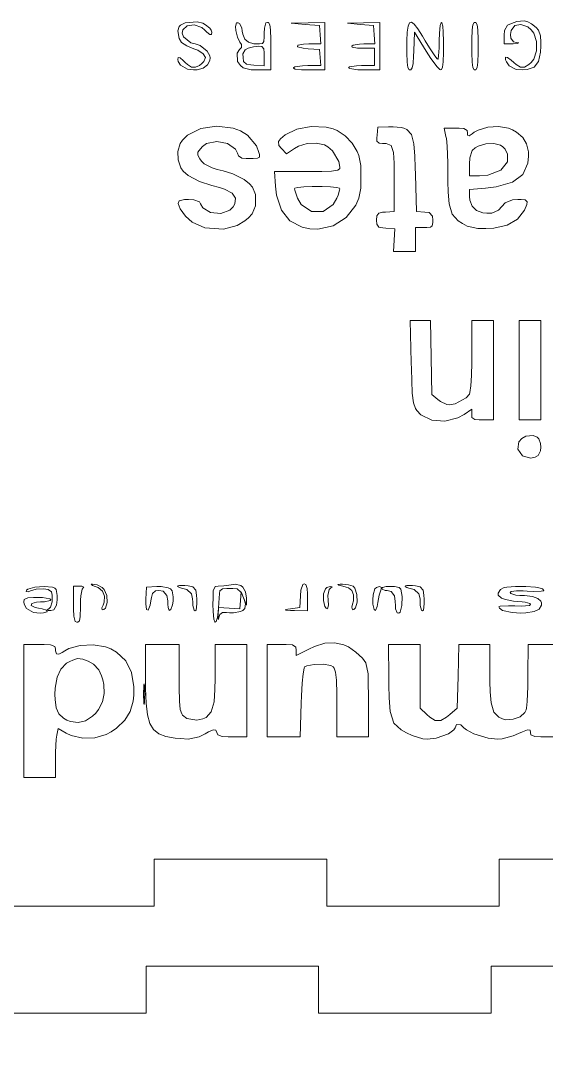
# Model space of a CAD drawing. Header units: millimetres. Extents: x 0 to 610, y 0 to 514.
# Drawn here: x 434.2 to 467.8, y 342.4 to 408.7 of the extents above; entities that cross this region are included whole.
import ezdxf

# ---------------------------------------------------------------- set-up
doc = ezdxf.new("R2010")
doc.units = ezdxf.units.MM
doc.header["$LTSCALE"] = 0.05
doc.layers.get('0').update_dxf_attribs({"plot": 0})
doc.layers.add('CUT', color=1, linetype='Continuous', lineweight=0)
doc.layers.add('ETCH', color=5, linetype='Continuous', lineweight=0)

# ---------------------------------------------------------------- blocks, each defined once
blk = doc.blocks.new('top')
blk.add_lwpolyline([(-215, -227.368), (-215, -240), (-203.974, -240), (-203.974, -237), (-192.949, -237), (-192.949, -240), (-181.923, -240), (-181.923, -237), (-170.897, -237), (-170.897, -240), (-159.872, -240), (-159.872, -237), (-148.846, -237), (-148.846, -240), (-137.821, -240), (-137.821, -237), (-126.795, -237)])
blk = doc.blocks.new('back_outer')
blk.add_lwpolyline([(-126.795, 63), (-137.821, 63), (-137.821, 60), (-148.846, 60), (-148.846, 63), (-159.872, 63), (-159.872, 60), (-170.897, 60), (-170.897, 63), (-181.923, 63), (-181.923, 60), (-192.949, 60), (-192.949, 63), (-203.974, 63), (-203.974, 60), (-215, 60)])
blk = doc.blocks.new('samadhin-dark')
for p, q in [((332, 200.189878), (332.114644, 201.951487)), ((332.114644, 201.951487), (333.316343, 204.107903)), ((333.316343, 204.107903), (334.5931, 204.843122)), ((334.5931, 204.843122), (336.741986, 205.380846)), ((336.741986, 205.380846), (340.477825, 204.22607)), ((340.477825, 204.22607), (342.649435, 201.224227)), ((332.113843, 198.631273), (332, 200.189878)), ((332.99778, 196.362824), (332.113843, 198.631273)), ((342.278835, 197.727194), (340.834586, 196.215442)), ((342.649435, 201.224227), (342.278835, 197.727194)), ((333.75, 195.698848), (332.99778, 196.362824)), ((335.544237, 194.908406), (333.75, 195.698848)), ((338.977947, 195.158786), (335.544237, 194.908406)), ((340.834586, 196.215442), (338.977947, 195.158786)), ((332, 164.618749), (332, 187.618749)), ((332, 187.618749), (337, 187.618749)), ((337, 187.618749), (342, 187.618749)), ((342, 187.618749), (342, 164.618749)), ((354, 164.618749), (354, 187.618749)), ((354, 187.618749), (359, 187.618749)), ((359, 187.618749), (360.550016, 187.606842)), ((360.550016, 187.606842), (362.625663, 187.442968)), ((362.625663, 187.442968), (363.872712, 186.50392)), ((370.371587, 186.645142), (376.473634, 188.176239)), ((376.473634, 188.176239), (382.486308, 187.681296)), ((382.486308, 187.681296), (387.525835, 185.233062)), ((363.872712, 186.50392), (364, 185.148886)), ((364, 185.148886), (364, 182.679022)), ((364, 182.679022), (367.563228, 185.097094)), ((367.563228, 185.097094), (370.371587, 186.645142)), ((387.525835, 185.233062), (389.404488, 183.299195)), ((389.404488, 183.299195), (390.045979, 182.331669)), ((390.045979, 182.331669), (390.945292, 179.801222)), ((366.57668, 177.465084), (365.029644, 175.67414)), ((371.729257, 180.185603), (366.57668, 177.465084)), ((374.394576, 180.618749), (371.729257, 180.185603)), ((375.584302, 180.428493), (374.394576, 180.618749)), ((378.408027, 179.143795), (375.584302, 180.428493)), ((379.694236, 178.207585), (378.408027, 179.143795)), ((382.5, 175.796421), (379.694236, 178.207585)), ((390.945292, 179.801222), (391.482262, 175.197702)), ((364.817836, 174.961556), (364.44738, 171.903999)), ((365.029644, 175.67414), (364.817836, 174.961556)), ((382.815849, 158.707585), (382.5, 175.796421)), ((391.482262, 175.197702), (391.754912, 169.461178)), ((364.44738, 171.903999), (364.171899, 167.090873)), ((391.754912, 169.461178), (391.916704, 164.189487)), ((332, 141.618749), (332, 164.618749)), ((342, 164.618749), (342, 141.618749)), ((354, 141.618749), (354, 164.618749)), ((364.171899, 167.090873), (364.020305, 161.02732)), ((391.916704, 164.189487), (392, 161.047483)), ((364.020305, 161.02732), (364, 157.68449)), ((383.131697, 141.618749), (382.815849, 158.707585)), ((392, 161.047483), (392.5, 141.615323)), ((364, 157.68449), (364, 141.618749)), ((337, 141.618749), (332, 141.618749)), ((342, 141.618749), (337, 141.618749)), ((359, 141.618749), (354, 141.618749)), ((364, 141.618749), (359, 141.618749)), ((387.815849, 141.617036), (383.131697, 141.618749)), ((392.5, 141.615323), (387.815849, 141.617036)), ((390, 104.118749), (390, 109.618749)), ((390, 109.618749), (395.074139, 109.618749)), ((395.074139, 109.618749), (400.148278, 109.618749)), ((400.148278, 109.618749), (399.864653, 104.368749)), ((390, 98.618749), (390, 104.118749)), ((399.864653, 104.368749), (399.581028, 99.118749)), ((342.896088, 94.666312), (347.633159, 97.475097)), ((347.633159, 97.475097), (353.844557, 98.898618)), ((353.844557, 98.898618), (357.5, 99.08905)), ((357.5, 99.08905), (361.134969, 99.002975)), ((361.134969, 99.002975), (366.101049, 97.935091)), ((366.101049, 97.935091), (368.274244, 96.772206)), ((368.274244, 96.772206), (370.288813, 95.40567)), ((382, 95.179114), (382.012267, 96.287648)), ((382.012267, 96.287648), (382.239575, 97.737952)), ((382.239575, 97.737952), (383.024291, 98.412736)), ((383.024291, 98.412736), (384.71087, 98.6082)), ((384.71087, 98.6082), (386, 98.618749)), ((386, 98.618749), (390, 98.618749)), ((399.581028, 99.118749), (403.790514, 98.811251)), ((403.790514, 98.811251), (405.136013, 98.701303)), ((405.136013, 98.701303), (406.905008, 98.372771)), ((406.905008, 98.372771), (407.912695, 97.03014)), ((407.912695, 97.03014), (408, 95.118749)), ((422.035824, 93.905777), (428.161153, 97.743558)), ((428.161153, 97.743558), (435.261546, 99.367706)), ((435.261546, 99.367706), (438.956453, 99.211239)), ((438.956453, 99.211239), (442.424034, 98.457838)), ((442.424034, 98.457838), (448.093921, 95.461007)), ((468.919814, 95.539569), (472.594863, 97.707246)), ((472.594863, 97.707246), (478.856746, 99.357518)), ((478.856746, 99.357518), (487.509133, 98.657522)), ((487.509133, 98.657522), (493.31291, 96.031113)), ((493.31291, 96.031113), (496.464409, 93.311154)), ((339.643355, 90.478198), (342.896088, 94.666312)), ((354.737092, 91.922295), (351.610426, 90.530037)), ((357.06996, 91.978167), (354.737092, 91.922295)), ((358.888256, 91.805967), (357.06996, 91.978167)), ((361.840634, 90.746592), (358.888256, 91.805967)), ((370.288813, 95.40567), (373.044026, 92.34414)), ((373.044026, 92.34414), (374.461105, 87.650966)), ((382.087231, 93.262157), (382, 95.179114)), ((383.667943, 91.681445), (382.087231, 93.262157)), ((385.75, 91.429114), (383.667943, 91.681445)), ((389.5, 91.118749), (385.75, 91.429114)), ((390, 74.01895), (389.5, 91.118749)), ((399.879342, 91.118749), (399.847545, 76.234703)), ((403.939671, 91.426247), (399.879342, 91.118749)), ((405.230097, 91.536516), (403.939671, 91.426247)), ((406.932484, 91.869533), (405.230097, 91.536516)), ((407.912165, 93.216147), (406.932484, 91.869533)), ((408, 95.118749), (407.912165, 93.216147)), ((417.592562, 88.297331), (422.035824, 93.905777)), ((432.805146, 91.229647), (428.084951, 87.917929)), ((438.194854, 91.229647), (432.805146, 91.229647)), ((442.915049, 87.917929), (438.194854, 91.229647)), ((448.093921, 95.461007), (452.066311, 90.490564)), ((464.116641, 88.573736), (465.591323, 92.236968)), ((465.591323, 92.236968), (467.310403, 94.129152)), ((467.310403, 94.129152), (468.919814, 95.539569)), ((480.099669, 92.130492), (475.848156, 90.587127)), ((484.803373, 91.695295), (480.099669, 92.130492)), ((488.491718, 89.417317), (484.803373, 91.695295)), ((496.464409, 93.311154), (497.746602, 91.666799)), ((497.746602, 91.666799), (498.850218, 89.94465)), ((338.296645, 86.62401), (338.576745, 87.868749)), ((339.195263, 85.772428), (338.296645, 86.62401)), ((338.576745, 87.868749), (339.643355, 90.478198)), ((348.481674, 87.162186), (345.183349, 85.728698)), ((350.056083, 88.854992), (348.481674, 87.162186)), ((351.610426, 90.530037), (350.056083, 88.854992)), ((363.847822, 88.76638), (361.840634, 90.746592)), ((364.870335, 85.904283), (363.847822, 88.76638)), ((374.461105, 87.650966), (374.905951, 82.198616)), ((416.222645, 84.967535), (417.592562, 88.297331)), ((428.084951, 87.917929), (426.394367, 85.020175)), ((444.605633, 85.020175), (442.915049, 87.917929)), ((452.066311, 90.490564), (454.328648, 83.562222)), ((464, 85.90584), (464.116641, 88.573736)), ((473.565606, 87.548169), (473.340718, 84.909895)), ((474.350582, 89.031052), (473.565606, 87.548169)), ((475.848156, 90.587127), (474.350582, 89.031052)), ((489.496519, 87.629716), (488.491718, 89.417317)), ((490.017374, 86.616638), (489.496519, 87.629716)), ((492.556663, 85.700008), (490.017374, 86.616638)), ((498.850218, 89.94465), (499.907057, 87.514987)), ((499.907057, 87.514987), (499.319877, 86.189487)), ((341.127248, 85.628592), (339.195263, 85.772428)), ((342.609786, 85.618749), (341.127248, 85.628592)), ((345.183349, 85.728698), (342.609786, 85.618749)), ((365, 84.154701), (364.870335, 85.904283)), ((365, 80.912221), (365, 84.154701)), ((374.905951, 82.198616), (375.009618, 77.307765)), ((415.341114, 80.417276), (416.222645, 84.967535)), ((425.85296, 83.642966), (425.110024, 81.314945)), ((426.394367, 85.020175), (425.85296, 83.642966)), ((445.14704, 83.642966), (444.605633, 85.020175)), ((445.889976, 81.314945), (445.14704, 83.642966)), ((454.328648, 83.562222), (454.814622, 79.368749)), ((464.110553, 83.321893), (464, 85.90584)), ((465.362909, 79.884995), (464.110553, 83.321893)), ((473.340718, 84.909895), (474.921521, 82.691047)), ((474.921521, 82.691047), (478.322745, 80.870951)), ((495.067388, 85.618749), (492.556663, 85.700008)), ((496.956479, 85.66973), (495.067388, 85.618749)), ((499.319877, 86.189487), (496.956479, 85.66973)), ((340.340955, 73.995076), (345.145989, 77.558592)), ((345.145989, 77.558592), (352.687467, 79.692438)), ((352.687467, 79.692438), (357.566069, 80.283824)), ((357.566069, 80.283824), (365, 80.912221)), ((375.009618, 77.307765), (375.023857, 74.418409)), ((415.342918, 69.812374), (415.341114, 80.417276)), ((425.110024, 81.314945), (425, 80.650867)), ((425, 80.650867), (425.182472, 80.421632)), ((425.182472, 80.421632), (426.594907, 80.041308)), ((426.594907, 80.041308), (429.298803, 79.775523)), ((429.298803, 79.775523), (433.167927, 79.636685)), ((433.167927, 79.636685), (435.5, 79.618749)), ((435.5, 79.618749), (437.832073, 79.636685)), ((437.832073, 79.636685), (441.701197, 79.775523)), ((441.701197, 79.775523), (444.405093, 80.041308)), ((444.405093, 80.041308), (445.817528, 80.421632)), ((445.817528, 80.421632), (446, 80.650867)), ((446, 80.650867), (445.889976, 81.314945)), ((454.814622, 79.368749), (455.225693, 72.618749)), ((466.75, 78.358888), (465.362909, 79.884995)), ((469.36567, 76.284611), (466.75, 78.358888)), ((478.322745, 80.870951), (480.710617, 80.103976)), ((480.710617, 80.103976), (484.321159, 79.076458)), ((484.321159, 79.076458), (489.92259, 77.230318)), ((489.92259, 77.230318), (495.237757, 74.545126)), ((338.010934, 68.808007), (340.340955, 73.995076)), ((350.563439, 71.976171), (347.431934, 68.116003)), ((356.580847, 74.291619), (350.563439, 71.976171)), ((360.467881, 74.618749), (356.580847, 74.291619)), ((365, 74.618749), (360.467881, 74.618749)), ((365, 69.191329), (365, 74.618749)), ((375.023857, 74.418409), (375.101834, 68.570221)), ((390.098124, 70.844288), (390, 74.01895)), ((399.847545, 76.234703), (399.844558, 73.396211)), ((399.844558, 73.396211), (399.881278, 68.728511)), ((425.940566, 72.085884), (425.051855, 71.22443)), ((428.928992, 72.491186), (425.940566, 72.085884)), ((433.308418, 72.598908), (428.928992, 72.491186)), ((437.542351, 72.617437), (433.308418, 72.598908)), ((440.112847, 72.618749), (437.542351, 72.617437)), ((455.225693, 72.618749), (440.112847, 72.618749)), ((474.534312, 73.746094), (469.36567, 76.284611)), ((479.082447, 72.313858), (474.534312, 73.746094)), ((481.757243, 71.644447), (479.082447, 72.313858)), ((495.237757, 74.545126), (497.471562, 72.470176)), ((497.471562, 72.470176), (498.564926, 70.886865)), ((337.692356, 65.545052), (338.010934, 68.808007)), ((347.431934, 68.116003), (347.369655, 64.690955)), ((364.907276, 66.299249), (365, 69.191329)), ((375.101834, 68.570221), (375.428441, 60.912416)), ((390.311854, 65.541939), (390.098124, 70.844288)), ((399.881278, 68.728511), (400.152794, 63.91682)), ((416.225998, 65.25877), (415.342918, 69.812374)), ((425.051855, 71.22443), (425, 70.569089)), ((425, 70.569089), (425.448104, 68.075)), ((425.448104, 68.075), (428.422145, 63.03756)), ((484.164977, 70.949984), (481.757243, 71.644447)), ((487.807716, 69.059762), (484.164977, 70.949984)), ((489.007243, 67.882412), (487.807716, 69.059762)), ((489.841065, 66.781273), (489.007243, 67.882412)), ((498.564926, 70.886865), (499.860046, 67.247213)), ((499.860046, 67.247213), (499.956611, 63.368174)), ((337.769571, 63.473056), (337.692356, 65.545052)), ((338.607821, 59.861832), (337.769571, 63.473056)), ((347.369655, 64.690955), (348.569787, 62.34374)), ((348.569787, 62.34374), (349.57293, 61.188676)), ((362.365141, 61.691329), (363.733756, 62.958879)), ((363.733756, 62.958879), (364.907276, 66.299249)), ((390.76835, 59.843655), (390.311854, 65.541939)), ((400.152794, 63.91682), (401.225976, 60.65559)), ((416.967578, 63.36654), (416.225998, 65.25877)), ((419.379015, 59.572082), (416.967578, 63.36654)), ((428.422145, 63.03756), (430.540887, 61.183915)), ((445.959172, 61.973032), (449.768584, 64.493982)), ((449.768584, 64.493982), (452.048762, 62.066844)), ((462.22365, 65.934386), (463.063795, 66.465943)), ((462.234984, 64.767986), (462.22365, 65.934386)), ((462.43672, 63.868749), (462.234984, 64.767986)), ((463.53941, 60.827402), (462.43672, 63.868749)), ((463.063795, 66.465943), (465.149772, 66.612167)), ((465.149772, 66.612167), (466.783184, 66.618749)), ((466.783184, 66.618749), (468.290851, 66.60351)), ((468.290851, 66.60351), (470.387786, 66.421069)), ((470.387786, 66.421069), (471.92289, 65.46485)), ((471.92289, 65.46485), (472.406079, 64.136937)), ((472.406079, 64.136937), (473.313471, 62.260827)), ((489.522618, 62.085734), (490.668928, 63.678571)), ((490.764451, 65.087066), (489.841065, 66.781273)), ((490.668928, 63.678571), (490.764451, 65.087066)), ((499.956611, 63.368174), (498.842933, 59.719331)), ((340.41193, 56.871292), (338.607821, 59.861832)), ((349.57293, 61.188676), (350.656765, 60.439491)), ((350.656765, 60.439491), (353.789398, 59.6577)), ((353.789398, 59.6577), (357.51082, 59.803929)), ((357.51082, 59.803929), (360.983641, 60.845272)), ((360.983641, 60.845272), (362.365141, 61.691329)), ((375.428441, 60.912416), (375.743127, 57.413903)), ((391.888826, 55.441565), (390.76835, 59.843655)), ((401.225976, 60.65559), (403.540947, 59.695577)), ((403.540947, 59.695577), (405.310365, 59.634062)), ((405.310365, 59.634062), (406.853037, 59.533894)), ((406.853037, 59.533894), (407.841638, 58.600761)), ((407.841638, 58.600761), (407.894482, 57.038977)), ((422.631671, 56.178015), (419.379015, 59.572082)), ((430.540887, 61.183915), (432.15496, 60.346196)), ((432.15496, 60.346196), (435.952985, 59.488777)), ((435.952985, 59.488777), (440.108968, 59.701483)), ((440.108968, 59.701483), (444.140649, 60.959631)), ((444.140649, 60.959631), (445.959172, 61.973032)), ((452.048762, 62.066844), (453.322636, 60.638495)), ((453.472411, 58.763233), (452.41447, 57.487996)), ((453.322636, 60.638495), (453.472411, 58.763233)), ((467.809042, 55.853292), (463.53941, 60.827402)), ((473.313471, 62.260827), (476.963327, 59.620721)), ((476.963327, 59.620721), (481.881789, 58.687078)), ((481.881789, 58.687078), (486.655068, 59.72827)), ((486.655068, 59.72827), (488.545455, 61.073294)), ((488.545455, 61.073294), (489.522618, 62.085734)), ((497.828599, 58.127977), (495.556356, 55.899652)), ((498.842933, 59.719331), (497.828599, 58.127977)), ((343.246815, 54.393829), (340.41193, 56.871292)), ((345.071085, 53.313875), (343.246815, 54.393829)), ((347.010527, 52.524954), (345.071085, 53.313875)), ((361.004011, 53.450338), (356.543215, 52.107147)), ((362.815397, 54.4873), (361.004011, 53.450338)), ((363.858132, 55.224971), (362.815397, 54.4873)), ((365.209601, 56.078035), (363.858132, 55.224971)), ((365.94611, 55.83604), (365.209601, 56.078035)), ((366, 54.686843), (365.94611, 55.83604)), ((366.169716, 53.58947), (366, 54.686843)), ((367.584012, 52.789211), (366.169716, 53.58947)), ((369.788427, 52.63234), (367.584012, 52.789211)), ((375.743127, 57.413903), (375.918546, 56.368749)), ((375.918546, 56.368749), (376.789378, 52.618749)), ((393.954806, 53.275015), (391.888826, 55.441565)), ((395.465282, 52.547136), (393.954806, 53.275015)), ((407.810365, 55.868749), (407.5, 52.118749)), ((407.894482, 57.038977), (407.810365, 55.868749)), ((426.249764, 53.680806), (422.631671, 56.178015)), ((428.047168, 52.923668), (426.249764, 53.680806)), ((431.368979, 52.12007), (428.047168, 52.923668)), ((444.929512, 53.030635), (438.306902, 51.79013)), ((450.387555, 55.682508), (444.929512, 53.030635)), ((452.41447, 57.487996), (450.387555, 55.682508)), ((471.020432, 53.868749), (467.809042, 55.853292)), ((474.401712, 52.538645), (471.020432, 53.868749)), ((489.338261, 52.77766), (481.887278, 51.593862)), ((495.556356, 55.899652), (489.338261, 52.77766)), ((351.617673, 51.781422), (347.010527, 52.524954)), ((356.543215, 52.107147), (351.617673, 51.781422)), ((371.394689, 52.618749), (369.788427, 52.63234)), ((376.789378, 52.618749), (371.394689, 52.618749)), ((396.649856, 52.234468), (395.465282, 52.547136)), ((400.398042, 51.89446), (396.649856, 52.234468)), ((402.5, 51.908998), (400.398042, 51.89446)), ((407.5, 52.118749), (402.5, 51.908998)), ((438.306902, 51.79013), (431.368979, 52.12007)), ((481.887278, 51.593862), (474.401712, 52.538645)), ((333.0365, 21.688765), (335.065696, 24.291393)), ((335.065696, 24.291393), (338.37436, 25.473396)), ((339.565717, 24.342932), (337.567092, 23.182839)), ((338.37436, 25.473396), (340.564451, 25.603436)), ((341.455199, 24.332377), (339.565717, 24.342932)), ((340.564451, 25.603436), (343.383251, 25.452374)), ((343.466912, 23.149879), (341.455199, 24.332377)), ((343.383251, 25.452374), (346.682108, 23.769523)), ((361.147017, 22.103124), (361.479403, 24.540624)), ((361.479403, 24.540624), (362.078835, 25.519791)), ((362.078835, 25.519791), (362.5, 25.618749)), ((362.5, 25.618749), (362.921165, 25.519791)), ((362.921165, 25.519791), (363.520597, 24.540624)), ((363.520597, 24.540624), (363.852983, 22.103124)), ((377.149608, 21.890456), (377.462611, 24.413023)), ((377.462611, 24.413023), (377.998903, 25.499942)), ((377.998903, 25.499942), (378.364893, 25.618749)), ((378.364893, 25.618749), (378.748982, 25.44016)), ((378.748982, 25.44016), (380.049583, 24.119115)), ((380.049583, 24.119115), (382.916259, 20.26621)), ((391.139698, 22.658828), (391.540555, 24.663109)), ((391.540555, 24.663109), (392.143423, 25.524781)), ((392.143423, 25.524781), (392.538933, 25.618749)), ((392.538933, 25.618749), (392.944198, 25.514447)), ((392.944198, 25.514447), (393.525436, 24.506274)), ((393.525436, 24.506274), (393.852236, 22.045875)), ((406.5, 14.618749), (406.5, 25.618749)), ((406.5, 25.618749), (413.75, 25.618749)), ((413.75, 25.618749), (416.640625, 25.543318)), ((416.640625, 25.543318), (420.453125, 25.017456)), ((420.53125, 24.228124), (417.34375, 23.696874)), ((420.453125, 25.017456), (421, 24.618749)), ((421, 24.618749), (420.53125, 24.228124)), ((432, 14.618749), (432, 25.618749)), ((432, 25.618749), (439.559017, 25.618749)), ((439.559017, 25.618749), (442.717104, 25.551512)), ((445.786485, 24.230468), (442.259595, 23.697655)), ((442.717104, 25.551512), (445.737336, 25.21332)), ((445.737336, 25.21332), (446.51032, 24.843452)), ((446.5, 24.618749), (445.786485, 24.230468)), ((446.51032, 24.843452), (446.5, 24.618749)), ((457, 14.618749), (457, 25.618749)), ((457, 25.618749), (463, 25.618749)), ((463, 25.618749), (466, 25.524999)), ((466, 25.524999), (469.75, 24.587499)), ((469.75, 24.587499), (471, 23.618749)), ((486.211779, 23.277281), (488.218656, 24.737219)), ((488.218656, 24.737219), (491.019667, 25.516512)), ((491.885109, 24.421389), (489.96548, 23.515714)), ((491.019667, 25.516512), (492.673753, 25.618749)), ((493.646532, 24.293181), (491.885109, 24.421389)), ((492.673753, 25.618749), (495.494941, 25.232578)), ((495.523522, 23.111163), (493.646532, 24.293181)), ((495.494941, 25.232578), (498.729718, 23.46885)), ((332.107706, 17.435842), (333.0365, 21.688765)), ((335.301387, 20.650897), (333.983492, 16.771582)), ((336.454545, 22.164203), (335.301387, 20.650897)), ((337.567092, 23.182839), (336.454545, 22.164203)), ((344.590909, 22.118749), (343.466912, 23.149879)), ((345.700792, 21.08091), (344.590909, 22.118749)), ((347.435715, 19.859411), (345.700792, 21.08091)), ((346.682108, 23.769523), (347.88548, 21.868749)), ((348.372854, 19.788299), (347.435715, 19.859411)), ((347.88548, 21.868749), (348.330614, 20.881353)), ((348.330614, 20.881353), (348.372854, 19.788299)), ((361.013494, 17.707291), (361.147017, 22.103124)), ((363.852983, 22.103124), (363.986506, 17.707291)), ((377.014742, 17.568348), (377.149608, 21.890456)), ((379.599341, 20.432371), (379.331421, 19.154833)), ((379.75, 20.602617), (379.599341, 20.432371)), ((380.00271, 20.42676), (379.75, 20.602617)), ((381.025513, 19.144132), (380.00271, 20.42676)), ((382.916259, 20.26621), (385.114893, 16.868749)), ((390.788933, 16.868749), (390.882224, 19.218788)), ((390.882224, 19.218788), (391.139698, 22.658828)), ((393.852236, 22.045875), (393.986146, 17.669888)), ((415, 23.618749), (409, 23.618749)), ((409, 23.618749), (409, 19.618749)), ((409, 19.618749), (409, 15.618749)), ((417.34375, 23.696874), (415, 23.618749)), ((439.880618, 23.618749), (433.879269, 23.618749)), ((433.879269, 23.618749), (434.189635, 19.868749)), ((434.189635, 19.868749), (434.5, 16.118749)), ((442.259595, 23.697655), (439.880618, 23.618749)), ((464.75, 23.42354), (460, 23.728331)), ((460, 23.728331), (460, 19.17354)), ((466.262943, 23.314702), (464.75, 23.42354)), ((468.274437, 22.992009), (466.262943, 23.314702)), ((469.535973, 21.697527), (468.274437, 22.992009)), ((469.813406, 19.868105), (469.535973, 21.697527)), ((469.872831, 18.171119), (469.813406, 19.868105)), ((471, 23.618749), (472.387058, 21.737756)), ((472.387058, 21.737756), (472.584943, 17.894104)), ((485, 20.036341), (485.140538, 21.239636)), ((485.187985, 19.052004), (485, 20.036341)), ((485.140538, 21.239636), (486.211779, 23.277281)), ((487.916305, 21.737321), (487.257307, 19.881111)), ((487.257307, 19.881111), (488.207787, 18.123828)), ((488.860784, 22.681399), (487.916305, 21.737321)), ((489.96548, 23.515714), (488.860784, 22.681399)), ((496.590909, 22.118749), (495.523522, 23.111163)), ((497.539767, 21.189333), (496.590909, 22.118749)), ((498.897689, 20.020538), (497.539767, 21.189333)), ((498.729718, 23.46885), (499.84819, 21.749479)), ((499.860329, 19.885158), (498.897689, 20.020538)), ((499.84819, 21.749479), (500, 20.790008)), ((500, 20.790008), (499.860329, 19.885158)), ((332, 14.618749), (332.107706, 17.435842)), ((332.018642, 12.701134), (332, 14.618749)), ((333.983492, 16.771582), (333.983492, 12.465916)), ((361, 14.618749), (361.013494, 17.707291)), ((361.013494, 11.530207), (361, 14.618749)), ((363.986506, 17.707291), (364, 14.618749)), ((364, 14.618749), (363.986506, 11.530207)), ((377, 14.618749), (377.014742, 17.568348)), ((377.018111, 12.23203), (377, 14.618749)), ((379.05918, 15.417867), (379, 12.118749)), ((379.331421, 19.154833), (379.05918, 15.417867)), ((383.499414, 15.414222), (381.025513, 19.144132)), ((385.5, 12.129109), (383.499414, 15.414222)), ((385.114893, 16.868749), (390.5, 8.118749)), ((390.5, 8.118749), (390.788933, 16.868749)), ((394, 14.618749), (393.98321, 12.116097)), ((393.986146, 17.669888), (394, 14.618749)), ((406.5, 3.618749), (406.5, 14.618749)), ((409, 15.618749), (414.559017, 15.618749)), ((414.559017, 15.618749), (416.841051, 15.549807)), ((416.841051, 15.549807), (419.375198, 15.036924)), ((419.5, 14.618749), (418.865618, 14.230468)), ((419.375198, 15.036924), (419.5, 14.618749)), ((432, 3.618749), (432, 14.618749)), ((434.5, 16.118749), (439.75, 15.816489)), ((439.75, 15.816489), (442.03551, 15.60637)), ((442.03551, 15.60637), (444.58845, 14.944041)), ((444.58845, 14.944041), (444.485451, 14.207886)), ((457.013494, 11.530207), (457, 14.618749)), ((460, 19.17354), (460.013427, 17.783651)), ((460.013427, 17.783651), (460.184148, 15.904557)), ((460.184148, 15.904557), (461.116416, 14.745533)), ((461.116416, 14.745533), (462.4349, 14.618749)), ((462.4349, 14.618749), (464.926672, 14.91231)), ((464.926672, 14.91231), (467.498307, 15.618105)), ((467.498307, 15.618105), (468.827626, 16.25236)), ((468.827626, 16.25236), (469.872831, 18.171119)), ((470.571475, 15.23388), (470.521455, 13.782858)), ((471.384708, 16.146314), (470.571475, 15.23388)), ((472.584943, 17.894104), (471.384708, 16.146314)), ((486.486205, 16.921212), (485.187985, 19.052004)), ((489.710847, 14.274437), (486.486205, 16.921212)), ((488.207787, 18.123828), (490.731183, 16.533071)), ((490.731183, 16.533071), (492.571298, 15.821265)), ((492.571298, 15.821265), (495.830615, 14.432713)), ((495.830615, 14.432713), (498.223728, 12.916277)), ((332.210241, 9.851223), (332.018642, 12.701134)), ((333.09576, 7.21879), (332.210241, 9.851223)), ((333.983492, 12.465916), (335.301387, 8.5866)), ((342.250149, 13.099604), (342.985185, 13.377164)), ((343.25, 12.902494), (342.250149, 13.099604)), ((342.985185, 13.377164), (344.75, 13.468917)), ((344.67759, 12.56883), (343.25, 12.902494)), ((345.902947, 10.900928), (344.67759, 12.56883)), ((344.75, 13.468917), (349, 13.618749)), ((346, 9.159315), (345.902947, 10.900928)), ((349, 13.618749), (349, 9.567722)), ((361.147017, 7.134374), (361.013494, 11.530207)), ((363.986506, 11.530207), (363.852983, 7.134374)), ((377.156605, 8.208593), (377.018111, 12.23203)), ((379, 12.118749), (378.926471, 8.681249)), ((386.775492, 10.004964), (385.5, 12.129109)), ((388.943431, 6.643576), (386.775492, 10.004964)), ((393.98321, 12.116097), (393.829193, 8.07461)), ((413.883485, 13.618749), (408.885004, 13.618749)), ((408.885004, 13.618749), (409.192502, 9.368749)), ((415.873068, 13.697655), (413.883485, 13.618749)), ((418.865618, 14.230468), (415.873068, 13.697655)), ((439.442502, 13.618749), (433.885004, 13.618749)), ((433.885004, 13.618749), (434.192502, 9.368749)), ((441.768312, 13.696657), (439.442502, 13.618749)), ((444.485451, 14.207886), (441.768312, 13.696657)), ((457.147017, 7.134374), (457.013494, 11.530207)), ((460.006663, 10.267017), (460, 8.618749)), ((460.175781, 12.394797), (460.006663, 10.267017)), ((460.80998, 13.353128), (460.175781, 12.394797)), ((462.218089, 13.60868), (460.80998, 13.353128)), ((463.30887, 13.618749), (462.218089, 13.60868)), ((464.867571, 13.533277), (463.30887, 13.618749)), ((467.346503, 12.828542), (464.867571, 13.533277)), ((469.027658, 11.365517), (467.346503, 12.828542)), ((469.975252, 9.088317), (469.027658, 11.365517)), ((470.521455, 13.782858), (471.27021, 12.824886)), ((471.27021, 12.824886), (472.452885, 10.50795)), ((472.452885, 10.50795), (473.18884, 7.333298)), ((491.912352, 13.618749), (489.710847, 14.274437)), ((493.943332, 13.13103), (491.912352, 13.618749)), ((497.408733, 10.272523), (493.943332, 13.13103)), ((498, 8.597229), (497.408733, 10.272523)), ((498.223728, 12.916277), (499.428506, 11.081873)), ((499.428506, 11.081873), (499.929311, 7.566327)), ((334.25, 5.920344), (333.09576, 7.21879)), ((336.279688, 4.313553), (334.25, 5.920344)), ((335.301387, 8.5866), (336.454545, 7.073294)), ((336.454545, 7.073294), (338.077204, 5.739357)), ((338.077204, 5.739357), (341.330658, 4.520586)), ((341.330658, 4.520586), (344.093281, 5.124317)), ((344.093281, 5.124317), (345.763058, 7.418989)), ((347.402047, 4.964869), (345.532119, 4.067722)), ((345.763058, 7.418989), (346, 9.159315)), ((348.900834, 7.34192), (347.402047, 4.964869)), ((349, 9.567722), (348.900834, 7.34192)), ((361.479403, 4.696874), (361.147017, 7.134374)), ((363.852983, 7.134374), (363.520597, 4.696874)), ((377.417259, 5.341405), (377.156605, 8.208593)), ((377.783026, 3.817968), (377.417259, 5.341405)), ((378.574908, 4.989843), (378.211857, 3.778905)), ((378.926471, 8.681249), (378.574908, 4.989843)), ((390.644412, 4.477541), (388.943431, 6.643576)), ((393.470826, 5.305395), (392.855588, 3.793067)), ((393.829193, 8.07461), (393.470826, 5.305395)), ((409.192502, 9.368749), (409.5, 5.118749)), ((409.5, 5.118749), (415.5, 4.536857)), ((434.192502, 9.368749), (434.5, 5.118749)), ((434.5, 5.118749), (441, 4.541348)), ((457.479403, 4.696874), (457.147017, 7.134374)), ((459.925, 6.243749), (459.2125, 3.868749)), ((460, 8.618749), (459.925, 6.243749)), ((470.194031, 7.626938), (469.975252, 9.088317)), ((470.428446, 6.136508), (470.194031, 7.626938)), ((471.378401, 4.202448), (470.428446, 6.136508)), ((473.32621, 5.481139), (472.800249, 3.863743)), ((473.18884, 7.333298), (473.32621, 5.481139)), ((484.320841, 8.102849), (484.338369, 9.207286)), ((484.626122, 7.150675), (484.320841, 8.102849)), ((484.338369, 9.207286), (485.107106, 9.241356)), ((485.132149, 6.36206), (484.626122, 7.150675)), ((485.107106, 9.241356), (486.523551, 8.20047)), ((487.142738, 4.701833), (485.132149, 6.36206)), ((486.523551, 8.20047), (487.442321, 7.275486)), ((487.442321, 7.275486), (488.936601, 6.030402)), ((488.936601, 6.030402), (492.375638, 4.824193)), ((492.375638, 4.824193), (495.615165, 5.229757)), ((495.615165, 5.229757), (497.695011, 7.126889)), ((498.75, 4.856666), (496.623981, 3.764059)), ((497.695011, 7.126889), (498, 8.597229)), ((499.337595, 5.550718), (498.75, 4.856666)), ((499.929311, 7.566327), (499.337595, 5.550718)), ((338, 3.324977), (336.279688, 4.313553)), ((339.719043, 2.843367), (338, 3.324977)), ((343.176099, 3.184268), (339.719043, 2.843367)), ((345.532119, 4.067722), (343.176099, 3.184268)), ((362.078835, 3.717707), (361.479403, 4.696874)), ((362.5, 3.618749), (362.078835, 3.717707)), ((362.921165, 3.717707), (362.5, 3.618749)), ((363.520597, 4.696874), (362.921165, 3.717707)), ((378, 3.618749), (377.783026, 3.817968)), ((378.211857, 3.778905), (378, 3.618749)), ((391.930957, 3.522244), (390.644412, 4.477541)), ((392.855588, 3.793067), (391.930957, 3.522244)), ((414, 3.786857), (406.5, 3.618749)), ((421.5, 3.954964), (414, 3.786857)), ((415.5, 4.536857), (421.5, 3.954964)), ((439.75, 3.791348), (432, 3.618749)), ((447.5, 3.963947), (439.75, 3.791348)), ((441, 4.541348), (447.5, 3.963947)), ((458.078835, 3.717707), (457.479403, 4.696874)), ((458.5, 3.618749), (458.078835, 3.717707)), ((459.2125, 3.868749), (458.5, 3.618749)), ((472.053338, 3.841488), (471.378401, 4.202448)), ((472.800249, 3.863743), (472.053338, 3.841488)), ((488.399661, 4.034706), (487.142738, 4.701833)), ((491.034818, 3.320202), (488.399661, 4.034706)), ((496.623981, 3.764059), (491.034818, 3.320202))]:
    blk.add_line(p, q)
blk = doc.blocks.new('edmund')
for p, q in [((547, 82.125), (547, 90)), ((547, 90), (554, 90)), ((554, 90), (561, 90)), ((561, 90), (561, 60.5)), ((546.629437, 73.018572), (546.952201, 78.828289)), ((546.952201, 78.828289), (547, 82.125)), ((323, 72), (329.5, 72)), ((329.5, 72), (331.439456, 71.987335)), ((331.439456, 71.987335), (334.0977, 71.840071)), ((334.0977, 71.840071), (335.797514, 71.084641)), ((335.797514, 71.084641), (336, 70.046005)), ((336, 70.046005), (336.111346, 69.000922)), ((337.373347, 68.854894), (339.576941, 69.764313)), ((339.576941, 69.764313), (341.25, 70.536236)), ((341.25, 70.536236), (343.609772, 71.486054)), ((343.609772, 71.486054), (348.576576, 72.793573)), ((348.576576, 72.793573), (350.571861, 72.990231)), ((350.571861, 72.990231), (354.769906, 72.561044)), ((354.769906, 72.561044), (361.171868, 70.64967)), ((361.171868, 70.64967), (364.466673, 68.881943)), ((370.012665, 68.809422), (372.39042, 70.565138)), ((372.39042, 70.565138), (377.892195, 72.539187)), ((377.892195, 72.539187), (381.840921, 73)), ((381.840921, 73), (383.759977, 72.791628)), ((383.759977, 72.791628), (388.594029, 71.343635)), ((388.594029, 71.343635), (391.021656, 70.25)), ((391.021656, 70.25), (393.401649, 68.920819)), ((408, 56.076725), (408, 72)), ((408, 72), (415, 72)), ((415, 72), (422, 72)), ((422, 72), (422, 57.122445)), ((437.821308, 56.997558), (438.247501, 72)), ((438.247501, 72), (445.623751, 72)), ((445.623751, 72), (453, 72)), ((453, 72), (453, 51.5)), ((462, 51.5), (462, 72)), ((462, 72), (468.383369, 72)), ((468.383369, 72), (470.247938, 71.985187)), ((470.247938, 71.985187), (472.877037, 71.825048)), ((472.877037, 71.825048), (474.79468, 71.050397)), ((474.79468, 71.050397), (475.285626, 70.015767)), ((475.285626, 70.015767), (475.672674, 68.947826)), ((476.980354, 68.827737), (478.979583, 69.813524)), ((478.979583, 69.813524), (480.482697, 70.64622)), ((480.482697, 70.64622), (483.13774, 71.993595)), ((483.13774, 71.993595), (487.971521, 72.932501)), ((487.971521, 72.932501), (491.375627, 72.762047)), ((491.375627, 72.762047), (493.815591, 72.527127)), ((493.815591, 72.527127), (497.920187, 71.815259)), ((497.920187, 71.815259), (501.08842, 70.617567)), ((501.08842, 70.617567), (503.437185, 68.738308)), ((519.891968, 68.093542), (522.261814, 69.789354)), ((522.261814, 69.789354), (524.433752, 70.966452)), ((524.433752, 70.966452), (529.465501, 72.381022)), ((529.465501, 72.381022), (534.858274, 72.527639)), ((534.858274, 72.527639), (539.944703, 71.388157)), ((539.944703, 71.388157), (542.164486, 70.330459)), ((542.164486, 70.330459), (545.788453, 68.192266)), ((545.788453, 68.192266), (546.394227, 71.221133)), ((546.394227, 71.221133), (546.629437, 73.018572)), ((336.111346, 69.000922), (337.373347, 68.854894)), ((364.466673, 68.881943), (365.553899, 67.940442)), ((365.553899, 67.940442), (366.989583, 66.566391)), ((366.989583, 66.566391), (368.84565, 66.550311)), ((368.84565, 66.550311), (369.470328, 67.906511)), ((369.470328, 67.906511), (370.012665, 68.809422)), ((375.8682, 64.671892), (373.241472, 63.292292)), ((378.28144, 64.670111), (375.8682, 64.671892)), ((380.744466, 63.286753), (378.28144, 64.670111)), ((393.401649, 68.920819), (396.625694, 65.839001)), ((396.625694, 65.839001), (398.258643, 60.776246)), ((475.672674, 68.947826), (476.980354, 68.827737)), ((484.168667, 64.601772), (481.512457, 64.004111)), ((488.624918, 63.787562), (484.168667, 64.601772)), ((503.437185, 68.738308), (505.08338, 65.981738)), ((505.08338, 65.981738), (506.143899, 62.152114)), ((513.776952, 60.644444), (516.200424, 64.564992)), ((516.200424, 64.564992), (519.891968, 68.093542)), ((533.599616, 64.808562), (530.479531, 62.828076)), ((536.934098, 65.615475), (533.599616, 64.808562)), ((540.302259, 65.205086), (536.934098, 65.615475)), ((541.942497, 64.529736), (540.302259, 65.205086)), ((543.33141, 63.712321), (541.942497, 64.529736)), ((337.891815, 60), (337.750681, 59.227368)), ((338.44159, 61.12324), (337.891815, 60)), ((340.636767, 63.00898), (338.44159, 61.12324)), ((343.704883, 64.187845), (340.636767, 63.00898)), ((346.940461, 64.38877), (343.704883, 64.187845)), ((348.400586, 64.037797), (346.940461, 64.38877)), ((350.038958, 63.2897), (348.400586, 64.037797)), ((352.311723, 61.057684), (350.038958, 63.2897)), ((353.511979, 56.929163), (352.311723, 61.057684)), ((371.765777, 62.084535), (368.5, 59.16907)), ((373.241472, 63.292292), (371.765777, 62.084535)), ((382.076923, 62.076923), (380.744466, 63.286753)), ((385, 59.153846), (382.076923, 62.076923)), ((398.258643, 60.776246), (398.768966, 54.65678)), ((477.760471, 60.930806), (476.544262, 56.347206)), ((479.961969, 63.325308), (477.760471, 60.930806)), ((481.512457, 64.004111), (479.961969, 63.325308)), ((490.49408, 62.363063), (488.624918, 63.787562)), ((490.90525, 61.801084), (490.49408, 62.363063)), ((491.500862, 59.786986), (490.90525, 61.801084)), ((506.143899, 62.152114), (506.73564, 57.053691)), ((512.466203, 56.080582), (513.776952, 60.644444)), ((529.056361, 61.41141), (527.809275, 59.809616)), ((530.479531, 62.828076), (529.056361, 61.41141)), ((545.386114, 61.760834), (543.33141, 63.712321)), ((546.604559, 59.108731), (545.386114, 61.760834)), ((561, 60.5), (561, 31)), ((337.488268, 56.333862), (337.193023, 49.591992)), ((337.750681, 59.227368), (337.488268, 56.333862)), ((353.900449, 51.927383), (353.511979, 56.929163)), ((368.5, 59.16907), (368.174416, 45.084535)), ((385, 45.076923), (385, 59.153846)), ((408.001004, 53.305805), (408, 56.076725)), ((422, 57.122445), (422.013505, 52.846459)), ((437.70982, 53.765197), (437.821308, 56.997558)), ((476.544262, 56.347206), (476.12421, 50.890667)), ((491.841697, 56.067365), (491.500862, 59.786986)), ((491.984787, 50.019818), (491.841697, 56.067365)), ((506.73564, 57.053691), (506.975497, 50.490726)), ((507.344212, 54.430054), (507.403435, 56.543091)), ((507.403435, 56.543091), (507.509545, 57.557495)), ((507.509545, 57.557495), (507.649671, 57.35022)), ((507.649671, 57.35022), (507.728468, 56.75)), ((507.728468, 56.75), (507.890277, 53)), ((512.179552, 53.478872), (512.466203, 56.080582)), ((526.047067, 56.365703), (525.269746, 52.644145)), ((527.809275, 59.809616), (526.047067, 56.365703)), ((547.140235, 55.421924), (546.604559, 59.108731)), ((547.2, 53.086105), (547.140235, 55.421924)), ((353.990602, 47.428075), (353.900449, 51.927383)), ((398.768966, 54.65678), (398.89748, 49.072888)), ((408.020117, 48.745172), (408.001004, 53.305805)), ((422.013505, 52.846459), (422.153347, 46.738724)), ((437.400819, 48.146864), (437.70982, 53.765197)), ((453, 51.5), (453, 31)), ((462, 31), (462, 51.5)), ((476.12421, 50.890667), (476.018318, 46.064775)), ((507.336206, 53), (507.344212, 54.430054)), ((507.344212, 51.569946), (507.336206, 53)), ((507.403435, 49.456909), (507.344212, 51.569946)), ((507.890277, 53), (507.728468, 49.25)), ((512.119916, 49.7596), (512.179552, 53.478872)), ((525.269746, 52.644145), (525.488037, 48.696286)), ((547.095208, 50.279334), (547.2, 53.086105)), ((337.193023, 49.591992), (337.09968, 44.25)), ((354, 44.777494), (353.990602, 47.428075)), ((398.89748, 49.072888), (398.923922, 45.75)), ((408.146956, 43.954785), (408.020117, 48.745172)), ((422.153347, 46.738724), (422.514308, 43.196401)), ((437.002247, 43.923351), (437.400819, 48.146864)), ((476.018318, 46.064775), (476.005577, 43.25)), ((492, 45.928571), (491.984787, 50.019818)), ((506.975497, 50.490726), (507, 46.598871)), ((507, 46.598871), (507, 31)), ((507.509545, 48.442505), (507.403435, 49.456909)), ((507.649671, 48.64978), (507.509545, 48.442505)), ((507.728468, 49.25), (507.649671, 48.64978)), ((513.136297, 43.323773), (512.119916, 49.7596)), ((525.488037, 48.696286), (525.973887, 46.653539)), ((525.973887, 46.653539), (526.532579, 44.898498)), ((546.259878, 45.4939), (547.095208, 50.279334)), ((337.09968, 44.25), (337, 31)), ((354, 31), (354, 44.777494)), ((368.174416, 45.084535), (367.848832, 31)), ((385, 31), (385, 45.076923)), ((398.923922, 45.75), (399, 31)), ((409.119733, 39.099833), (408.146956, 43.954785)), ((422.514308, 43.196401), (423.181195, 41.387207)), ((436.302416, 40.902416), (436.544264, 41.414223)), ((436.544264, 41.414223), (437.002247, 43.923351)), ((476.005577, 43.25), (476, 31)), ((492, 31), (492, 45.928571)), ((515.683954, 38.190503), (513.136297, 43.323773)), ((526.532579, 44.898498), (527.693176, 42.231284)), ((527.693176, 42.231284), (530.073383, 39.664541)), ((542.114277, 39.297303), (544.596896, 41.827334)), ((544.596896, 41.827334), (546.259878, 45.4939)), ((410.621046, 37.038515), (409.119733, 39.099833)), ((413.538164, 34.275298), (410.621046, 37.038515)), ((423.181195, 41.387207), (423.655864, 40.872445)), ((423.655864, 40.872445), (424.692348, 40.343217)), ((424.692348, 40.343217), (428.085728, 39.74362)), ((428.085728, 39.74362), (432.101205, 39.753136)), ((432.101205, 39.753136), (435.372637, 40.368529)), ((435.372637, 40.368529), (436.302416, 40.902416)), ((519.783376, 34.31851), (515.683954, 38.190503)), ((530.073383, 39.664541), (532.499613, 38.385914)), ((532.499613, 38.385914), (534.786616, 37.449767)), ((534.786616, 37.449767), (537.189196, 37.233452)), ((537.189196, 37.233452), (539.179861, 37.891575)), ((539.179861, 37.891575), (540.568108, 38.464011)), ((540.568108, 38.464011), (542.114277, 39.297303)), ((416.871046, 32.005986), (413.538164, 34.275298)), ((434.398454, 32.946584), (431.971449, 31.794207)), ((440, 35.893168), (434.398454, 32.946584)), ((440, 33.446584), (440, 35.893168)), ((440.139697, 32.075214), (440, 33.446584)), ((522.421401, 32.842591), (519.783376, 34.31851)), ((524.749904, 31.997483), (522.421401, 32.842591)), ((541.009037, 32.701297), (536.050723, 31.405634)), ((542.844125, 33.726636), (541.009037, 32.701297)), ((543.916148, 34.470608), (542.844125, 33.726636)), ((545.526595, 35.238047), (543.916148, 34.470608)), ((546.505571, 35.027617), (545.526595, 35.238047)), ((546.949063, 33.818685), (546.505571, 35.027617)), ((547, 32.833333), (546.949063, 33.818685)), ((547.232955, 31.870536), (547, 32.833333)), ((330, 31), (323, 31)), ((337, 31), (330, 31)), ((360.924416, 31), (354, 31)), ((367.848832, 31), (360.924416, 31)), ((392, 31), (385, 31)), ((399, 31), (392, 31)), ((418.890196, 31.09221), (416.871046, 32.005986)), ((423.029802, 30.146208), (418.890196, 31.09221)), ((427.365723, 30.378892), (423.029802, 30.146208)), ((431.971449, 31.794207), (427.365723, 30.378892)), ((441.706084, 31.155932), (440.139697, 32.075214)), ((444.43235, 31.008965), (441.706084, 31.155932)), ((446.5, 31), (444.43235, 31.008965)), ((453, 31), (446.5, 31)), ((469, 31), (462, 31)), ((476, 31), (469, 31)), ((499.5, 31), (492, 31)), ((507, 31), (499.5, 31)), ((530.272121, 31.155494), (524.749904, 31.997483)), ((536.050723, 31.405634), (530.272121, 31.155494)), ((549.09517, 31.157366), (547.232955, 31.870536)), ((551.941761, 31.013021), (549.09517, 31.157366)), ((554, 31), (551.941761, 31.013021)), ((561, 31), (554, 31)), ((473.993802, 17.656056), (474.348162, 18.996188)), ((474.348162, 18.996188), (474.516309, 19.777778)), ((474.516309, 19.777778), (474.667802, 19.276607)), ((474.667802, 19.276607), (474.640829, 18.027989)), ((474.8154, 17.75), (474.965983, 19.011914)), ((474.965983, 19.011914), (475.597153, 20.743555)), ((475.597153, 20.743555), (476, 21)), ((476, 21), (476.210449, 20.847656)), ((476.210449, 20.847656), (476.572754, 19.699219)), ((476.572754, 19.699219), (476.925781, 16.21875)), ((535.841593, 14.361555), (535.98788, 18.456302)), ((535.98788, 18.456302), (536.32546, 20.387844)), ((536.32546, 20.387844), (536.995817, 20.965713)), ((536.995817, 20.965713), (537.5, 21)), ((537.5, 21), (538.244141, 20.65625)), ((538.244141, 20.65625), (538.843994, 18.363281)), ((331.111244, 13.512262), (332.078364, 15.194635)), ((332.078364, 15.194635), (334.387268, 16.340742)), ((334.387268, 16.340742), (337.987855, 16.925713)), ((339.919148, 13.935661), (336.431383, 13.578259)), ((337.987855, 16.925713), (340.256871, 17)), ((343, 13.830158), (339.919148, 13.935661)), ((340.256871, 17), (344.139662, 16.787265)), ((345.717969, 13.735562), (343, 13.830158)), ((344.139662, 16.787265), (348.39248, 15.784839)), ((349.447656, 13.923095), (345.717969, 13.735562)), ((348.39248, 15.784839), (349.810836, 14.767806)), ((350, 14.182127), (349.447656, 13.923095)), ((349.810836, 14.767806), (350, 14.182127)), ((383.147081, 12.919746), (383.534188, 15.629499)), ((383.534188, 15.629499), (383.94774, 16)), ((383.94774, 16), (384.356313, 15.694037)), ((384.356313, 15.694037), (384.91697, 13.628027)), ((393.058989, 13.617614), (393.852294, 16.544712)), ((393.852294, 16.544712), (394.5, 17)), ((394.5, 17), (395.173455, 16.799431)), ((395.173455, 16.799431), (395.911985, 15.116463)), ((395.911985, 15.116463), (396, 13.581787)), ((403.730203, 12.25), (404.047433, 13.98279)), ((404.047433, 13.98279), (404.784656, 15.774445)), ((404.784656, 15.774445), (405.483587, 15.422481)), ((405.483587, 15.422481), (405.933855, 13.032836)), ((412.985309, 12.063583), (413.716226, 14.70311)), ((413.716226, 14.70311), (414.411448, 15.327646)), ((414.411448, 15.327646), (415.068609, 15.465493)), ((415.338702, 14.375598), (414.99371, 12.978067)), ((415.068609, 15.465493), (415.338702, 14.375598)), ((425.742658, 13.449116), (426.158783, 15.086527)), ((426.158783, 15.086527), (426.749526, 14.792912)), ((426.749526, 14.792912), (427.347046, 13.986885)), ((427.347046, 13.986885), (427.970068, 11.406136)), ((435, 10), (435, 16)), ((435, 16), (440.75, 15.858095)), ((438.5, 14.5), (438.19774, 9.25)), ((442.5, 15.108095), (438.5, 14.5)), ((440.75, 15.858095), (442.500831, 15.81128)), ((443.702832, 15.296137), (442.5, 15.108095)), ((442.500831, 15.81128), (444.610353, 15.711247)), ((444.968925, 15.557573), (443.702832, 15.296137)), ((444.610353, 15.711247), (444.968925, 15.557573)), ((462.595534, 12.881777), (462.814726, 14.992978)), ((462.814726, 14.992978), (463.718278, 15.806075)), ((463.718278, 15.806075), (464.746023, 16.310487)), ((464.746023, 16.310487), (467.895481, 16.839494)), ((465.129262, 15.143108), (464.814631, 11.321554)), ((469.814631, 14.849543), (465.129262, 15.143108)), ((467.895481, 16.839494), (469.707334, 16.812042)), ((469.707334, 16.812042), (470.98627, 16.729499)), ((474.5, 14.555978), (469.814631, 14.849543)), ((470.98627, 16.729499), (472.749067, 16.776899)), ((472.749067, 16.776899), (473.993802, 17.656056)), ((474.41394, 12.5), (474.621324, 14.867188)), ((474.640829, 18.027989), (474.5, 14.555978)), ((474.621324, 14.867188), (474.8154, 17.75)), ((476.925781, 16.21875), (477, 13)), ((484.147081, 12.919746), (484.534188, 15.629499)), ((484.534188, 15.629499), (484.94774, 16)), ((484.94774, 16), (485.356313, 15.694037)), ((485.356313, 15.694037), (485.91697, 13.628027)), ((494.994364, 13.366843), (495.689491, 15.459272)), ((495.689491, 15.459272), (496.424816, 15.894136)), ((496.424816, 15.894136), (496.924602, 14.508368)), ((496.924602, 14.508368), (497, 13.081787)), ((504.932184, 13.518603), (505.771896, 15.690402)), ((505.771896, 15.690402), (506.498849, 15.448083)), ((506.498849, 15.448083), (506.849913, 12.879357)), ((523.928847, 12.327381), (524.681454, 14.732326)), ((524.681454, 14.732326), (525.456689, 15.345006)), ((525.456689, 15.345006), (526.145436, 15.529533)), ((526.315673, 14.699406), (525.829773, 13.525737)), ((526.145436, 15.529533), (526.315673, 14.699406)), ((535.795971, 11.25), (535.841593, 14.361555)), ((538.843994, 18.363281), (538.985107, 15.19401)), ((538.985107, 15.19401), (539, 13)), ((546.433415, 13.421753), (547.675367, 15.485669)), ((547.675367, 15.485669), (549, 15.776951)), ((549.204264, 14.384077), (548.449871, 11.981613)), ((549, 15.776951), (550.17414, 15.872119)), ((549.893309, 15.057461), (549.204264, 14.384077)), ((550.585322, 15.540944), (549.893309, 15.057461)), ((550.17414, 15.872119), (550.585322, 15.540944)), ((550.659319, 16.453545), (552.237595, 16.928577)), ((550.884203, 15.749701), (550.659319, 16.453545)), ((552.830157, 15.073976), (550.884203, 15.749701)), ((552.237595, 16.928577), (553.728571, 17)), ((554.422881, 14.826947), (552.830157, 15.073976)), ((553.728571, 17), (556.758319, 16.647814)), ((556.041838, 14.544159), (554.422881, 14.826947)), ((557.733071, 13.685569), (556.041838, 14.544159)), ((556.758319, 16.647814), (559.882766, 14.908905)), ((559.882766, 14.908905), (560.871654, 13.045277)), ((331.146511, 12.477748), (331.111244, 13.512262)), ((331.427108, 11.718769), (331.146511, 12.477748)), ((332.751647, 10.498255), (331.427108, 11.718769)), ((335.127429, 9.662563), (332.751647, 10.498255)), ((338.594599, 9.197574), (335.127429, 9.662563)), ((336.431383, 13.578259), (336, 13.112847)), ((336, 13.112847), (336.292945, 12.677684)), ((336.292945, 12.677684), (338.285085, 12.083536)), ((338.285085, 12.083536), (339.75, 11.994423)), ((339.75, 11.994423), (343.470984, 11.692577)), ((343.470984, 11.692577), (347.151221, 10.974693)), ((347.151221, 10.974693), (348.911407, 10.393482)), ((348.911407, 10.393482), (350.38336, 9.040671)), ((383.19774, 10.75), (383.147081, 12.919746)), ((383.305396, 9.043475), (383.19774, 10.75)), ((384.91697, 13.628027), (385, 12.122445)), ((385, 12.122445), (385.058761, 10.654221)), ((385.058761, 10.654221), (385.578642, 8.407822)), ((392.970205, 9.591171), (393.058989, 13.617614)), ((393.627996, 6.372604), (392.970205, 9.591171)), ((396, 13.581787), (396.043902, 11.880059)), ((396.043902, 11.880059), (396.427149, 9.327457)), ((396.427149, 9.327457), (397.900797, 7.333425)), ((403.146428, 9.0875), (403.730203, 12.25)), ((406, 11.106989), (405.913744, 8.816216)), ((405.933855, 13.032836), (406, 11.106989)), ((413.097296, 8.673877), (412.985309, 12.063583)), ((414.647908, 11.478283), (414.574118, 8.917461)), ((414.99371, 12.978067), (414.647908, 11.478283)), ((425.438578, 6.550925), (425.935873, 9.237617)), ((425.85998, 11.292638), (425.742658, 13.449116)), ((425.935873, 9.237617), (425.85998, 11.292638)), ((427.970068, 11.406136), (427.862881, 8.434285)), ((435.016976, 8.429981), (435, 10)), ((438.19774, 9.25), (437.979026, 6.83644)), ((462.051528, 10.321429), (462.103056, 13.5)), ((462.506883, 7.584816), (462.051528, 10.321429)), ((462.103056, 13.5), (463.658482, 9.75)), ((463.218278, 10.99022), (462.595534, 12.881777)), ((464.5, 7.5), (463.218278, 10.99022)), ((463.658482, 9.75), (464.624082, 7.6756)), ((464.814631, 11.321554), (464.5, 7.5)), ((474.09854, 8.25), (474.231836, 10.426563)), ((474.231836, 10.426563), (474.41394, 12.5)), ((476.991295, 10.466605), (476.85364, 7.116603)), ((477, 13), (476.991295, 10.466605)), ((484.19774, 10.75), (484.147081, 12.919746)), ((484.305396, 9.043475), (484.19774, 10.75)), ((485.91697, 13.628027), (486, 12.122445)), ((486, 12.122445), (486.058761, 10.654221)), ((486.058761, 10.654221), (486.578642, 8.407822)), ((494.618437, 9.702947), (494.748042, 11.75)), ((495.16957, 7.034332), (494.618437, 9.702947)), ((494.748042, 11.75), (494.994364, 13.366843)), ((497, 13.081787), (497.047411, 11.490069)), ((497.047411, 11.490069), (497.467334, 9.121158)), ((503.85437, 8.267803), (504.330636, 10.125173)), ((504.330636, 10.125173), (504.552271, 11.5)), ((504.552271, 11.5), (504.932184, 13.518603)), ((506.80226, 10.75), (506.5, 5.5)), ((506.849913, 12.879357), (506.80226, 10.75)), ((524.171625, 9.224313), (523.928847, 12.327381)), ((525.32767, 6.472709), (524.171625, 9.224313)), ((525.327197, 12.116859), (525.172963, 9.477425)), ((525.172963, 9.477425), (526.083521, 7.246672)), ((525.829773, 13.525737), (525.327197, 12.116859)), ((535.056092, 6.425383), (535.684049, 9.347693)), ((535.684049, 9.347693), (535.795971, 11.25)), ((539, 13), (539, 5)), ((546.136631, 9.158743), (546.185129, 11.099109)), ((546.185129, 11.099109), (546.433415, 13.421753)), ((548.449871, 11.981613), (548.393309, 10.28051)), ((548.393309, 10.28051), (548.441039, 9.078621)), ((549, 11), (549.361654, 11.388281)), ((549.46875, 10.609375), (549, 11)), ((549.361654, 11.388281), (551.803711, 11.921094)), ((552.65625, 10.078125), (549.46875, 10.609375)), ((551.803711, 11.921094), (553.583333, 12)), ((555, 10), (552.65625, 10.078125)), ((553.583333, 12), (555.315503, 12.098425)), ((556.767795, 10.013532), (555, 10)), ((555.315503, 12.098425), (557.454131, 12.746315)), ((559.209635, 10.164481), (556.767795, 10.013532)), ((557.454131, 12.746315), (557.733071, 13.685569)), ((560.802083, 10.914062), (559.209635, 10.164481)), ((561, 11.928571), (560.802083, 10.914062)), ((560.871654, 13.045277), (561, 11.928571)), ((330, 6.919364), (330.153076, 7.066279)), ((330.660938, 6.241002), (330, 6.919364)), ((330.153076, 7.066279), (331.2854, 7.272341)), ((332.25, 5.705733), (330.660938, 6.241002)), ((331.2854, 7.272341), (334.587891, 7.343627)), ((333.825009, 5.480517), (332.25, 5.705733)), ((338.04324, 5.207491), (333.825009, 5.480517)), ((334.587891, 7.343627), (337.5, 7.218306)), ((337.5, 7.218306), (339.31467, 7.118302)), ((342.662539, 5.177623), (338.04324, 5.207491)), ((340.75, 9.09968), (338.594599, 9.197574)), ((339.31467, 7.118302), (342.15734, 7.070657)), ((342.442271, 8.97444), (340.75, 9.09968)), ((342.15734, 7.070657), (344.559099, 7.389149)), ((344.678674, 8.326574), (342.442271, 8.97444)), ((346.455046, 5.398852), (342.662539, 5.177623)), ((344.559099, 7.389149), (345, 7.868493)), ((345, 7.868493), (344.678674, 8.326574)), ((347.657546, 5.606109), (346.455046, 5.398852)), ((349.32633, 6.569432), (347.657546, 5.606109)), ((350.308767, 8.072724), (349.32633, 6.569432)), ((350.38336, 9.040671), (350.308767, 8.072724)), ((383.625396, 6.79237), (383.305396, 9.043475)), ((384.998378, 5.356564), (383.625396, 6.79237)), ((387, 4.943472), (384.998378, 5.356564)), ((385.578642, 8.407822), (387.613327, 6.450747)), ((388.437891, 4.771199), (387, 4.943472)), ((387.613327, 6.450747), (390, 5.844583)), ((390.835547, 4.770541), (388.437891, 4.771199)), ((390, 5.844583), (390.891797, 5.666013)), ((391.5, 4.942237), (390.835547, 4.770541)), ((390.891797, 5.666013), (391.691016, 5.185232)), ((391.691016, 5.185232), (391.5, 4.942237)), ((394.25, 5.662281), (393.627996, 6.372604)), ((396.421009, 5.184574), (394.25, 5.662281)), ((400.147897, 5.203901), (396.421009, 5.184574)), ((397.900797, 7.333425), (399.606989, 7)), ((399.606989, 7), (400.53615, 6.921094)), ((401.760333, 5.655707), (400.147897, 5.203901)), ((400.53615, 6.921094), (401.811176, 6.388281)), ((402, 6), (401.760333, 5.655707)), ((401.811176, 6.388281), (402, 6)), ((402.130519, 5.639763), (402.491545, 6.75)), ((402.992745, 5.128241), (402.130519, 5.639763)), ((402.491545, 6.75), (403.146428, 9.0875)), ((404.418213, 5.606989), (402.992745, 5.128241)), ((405.148062, 6.153878), (404.418213, 5.606989)), ((405.913744, 8.816216), (405.148062, 6.153878)), ((414.008429, 5.858502), (413.097296, 8.673877)), ((414.75, 5.080099), (414.008429, 5.858502)), ((414.574118, 8.917461), (415.306355, 6.988323)), ((416.867188, 4.37449), (414.75, 5.080099)), ((415.306355, 6.988323), (416.823354, 5.7469)), ((416.823354, 5.7469), (417.869492, 5.40159)), ((417.869492, 5.40159), (419.335025, 5.070422)), ((419.335025, 5.070422), (421.149921, 4.580987)), ((424.114336, 5.301227), (424.860454, 5.892594)), ((424.988935, 5.140875), (424.114336, 5.301227)), ((424.860454, 5.892594), (425.438578, 6.550925)), ((426.418213, 5.606989), (424.988935, 5.140875)), ((427.064458, 6.151925), (426.418213, 5.606989)), ((427.862881, 8.434285), (427.064458, 6.151925)), ((435.167298, 6.093083), (435.016976, 8.429981)), ((435.75629, 4.294787), (435.167298, 6.093083)), ((437.979026, 6.83644), (437.129956, 4.28923)), ((463.67403, 5.468827), (462.506883, 7.584816)), ((464.642434, 4.724819), (463.67403, 5.468827)), ((464.624082, 7.6756), (466.294329, 6.256234)), ((467.176541, 4.202342), (464.642434, 4.724819)), ((466.294329, 6.256234), (468.224693, 6.016421)), ((468.224693, 6.016421), (469.606954, 6)), ((472.110496, 4.80744), (468.92403, 4.386393)), ((469.606954, 6), (470.904611, 6.015595)), ((470.904611, 6.015595), (472.701531, 6.190653)), ((474.75, 4.988994), (472.110496, 4.80744)), ((472.701531, 6.190653), (473.903, 7.06442)), ((473.903, 7.06442), (474.09854, 8.25)), ((476.006449, 5.172682), (474.75, 4.988994)), ((476.85364, 7.116603), (476.006449, 5.172682)), ((484.625396, 6.79237), (484.305396, 9.043475)), ((485.998378, 5.356564), (484.625396, 6.79237)), ((488, 4.943472), (485.998378, 5.356564)), ((486.578642, 8.407822), (488.613327, 6.450747)), ((489.437891, 4.771199), (488, 4.943472)), ((488.613327, 6.450747), (491, 5.844583)), ((491.835547, 4.770541), (489.437891, 4.771199)), ((491, 5.844583), (491.891797, 5.666013)), ((492.5, 4.942237), (491.835547, 4.770541)), ((491.891797, 5.666013), (492.691016, 5.185232)), ((492.691016, 5.185232), (492.5, 4.942237)), ((495.893006, 6.206025), (495.16957, 7.034332)), ((496.873436, 5.708761), (495.893006, 6.206025)), ((500.074572, 5.184586), (496.873436, 5.708761)), ((497.467334, 9.121158), (499.113164, 7.298659)), ((499.113164, 7.298659), (501.045716, 7)), ((502, 5.206025), (500.074572, 5.184586)), ((501.045716, 7), (502.59928, 7.124447)), ((506.5, 5.5), (502, 5.206025)), ((502.59928, 7.124447), (503.85437, 8.267803)), ((526.222506, 5.556704), (525.32767, 6.472709)), ((526.083521, 7.246672), (527.975149, 5.629706)), ((528.387728, 4.483775), (526.222506, 5.556704)), ((527.975149, 5.629706), (529.262702, 5.115489)), ((529.262702, 5.115489), (530.528557, 4.706232)), ((530.528557, 4.706232), (531.138353, 4.189434)), ((534.397308, 5.477685), (534.6174, 5.765313)), ((535.265456, 5.078867), (534.397308, 5.477685)), ((534.6174, 5.765313), (535.056092, 6.425383)), ((536.25, 5.015313), (535.265456, 5.078867)), ((539, 5), (536.25, 5.015313)), ((546.642897, 6.496141), (546.136631, 9.158743)), ((547.185129, 5.839814), (546.642897, 6.496141)), ((548.301337, 5.430007), (547.185129, 5.839814)), ((551.948445, 5.151215), (548.301337, 5.430007)), ((548.441039, 9.078621), (548.709882, 7.475348)), ((548.709882, 7.475348), (550.129763, 6.446643)), ((550.129763, 6.446643), (552.207664, 6.192159)), ((556.120111, 5.484672), (551.948445, 5.151215)), ((552.207664, 6.192159), (555.460125, 6.314011)), ((555.460125, 6.314011), (558.073366, 7.039264)), ((559.182296, 6.299764), (556.120111, 5.484672)), ((558.073366, 7.039264), (559.121962, 7.552337)), ((559.121962, 7.552337), (559.91313, 7.463604)), ((559.786698, 6.847106), (559.182296, 6.299764)), ((559.91313, 7.463604), (559.786698, 6.847106)), ((419.5, 4.109356), (416.867188, 4.37449)), ((420.509332, 4.139743), (419.5, 4.109356)), ((421.522852, 4.285426), (420.509332, 4.139743)), ((421.149921, 4.580987), (421.522852, 4.285426)), ((436.44774, 4), (435.75629, 4.294787)), ((437.129956, 4.28923), (436.44774, 4)), ((468.92403, 4.386393), (467.176541, 4.202342)), ((530.472506, 4.090188), (528.387728, 4.483775)), ((531.138353, 4.189434), (530.472506, 4.090188))]:
    blk.add_line(p, q)

msp = doc.modelspace()

# ---------------------------------------------------------------- block references
at = {"layer": 'CUT', "rotation": 180}
for name, p in [('back_outer', (304.875, 415.026)), ('top', (304.359, 108.174))]:
    msp.add_blockref(name, p, dxfattribs=at)
at = {"layer": 'ETCH', "rotation": 180}
for name, p, xscale, yscale, zscale in [('samadhin-dark', (513.305, 409.062), 0.1382136500180607, 0.1382136500180607, 0.1382136500180607), ('edmund', (515.136, 373.214), 0.144, 0.144, 0.144)]:
    msp.add_blockref(name, p, dxfattribs=dict(at, xscale=xscale, yscale=yscale, zscale=zscale))

doc.saveas('drawing.dxf')
